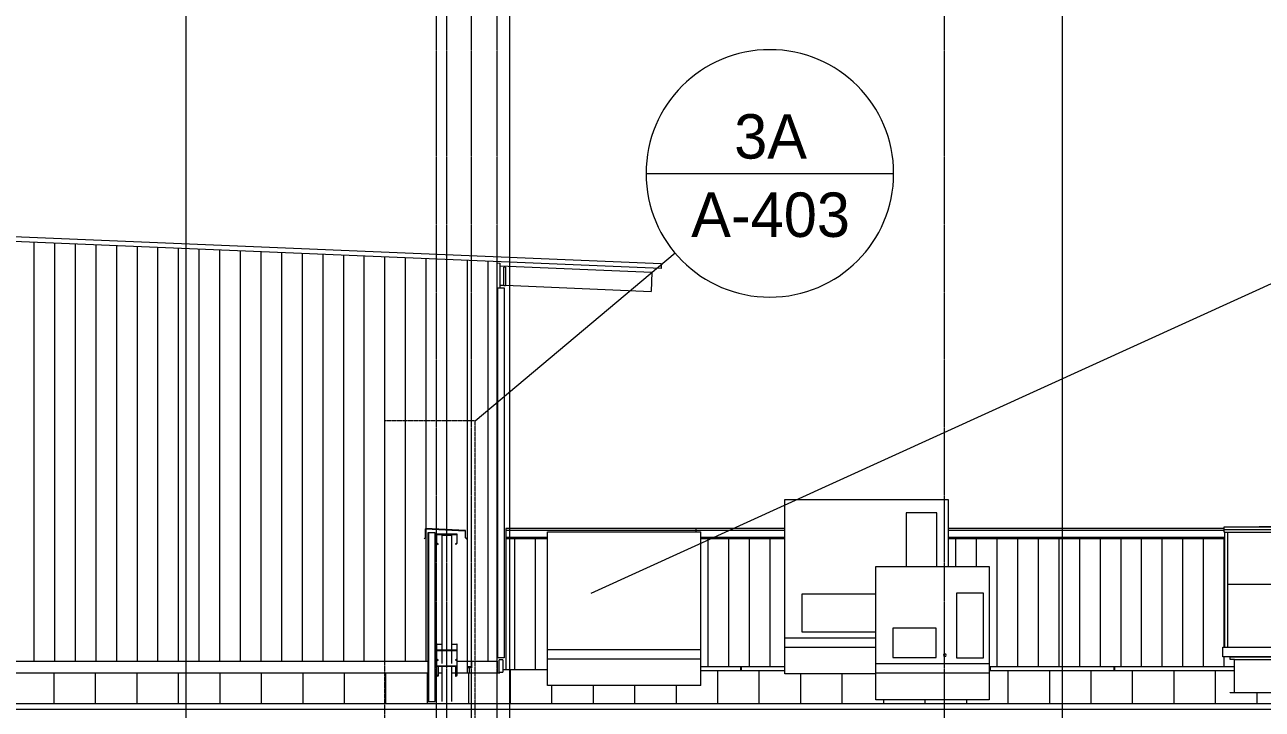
# Model space of a CAD drawing. Header units: inches. Extents: x 21386 to 98862, y -290 to 853.
# Drawn here: x 29213.7 to 29693.4, y 173.4 to 438.9 of the extents above; entities that cross this region are included whole.
import ezdxf

# ---------------------------------------------------------------- set-up
doc = ezdxf.new("R2010")
doc.units = ezdxf.units.IN
doc.header["$MEASUREMENT"] = 0
doc.linetypes.add('Dash Dot 3_16_', pattern=[0.3125, 0.1875, -0.0625, 0, -0.0625])
doc.linetypes.add('Grid Line 1_2_', pattern=[0.875, 0.5, -0.125, 0.125, -0.125])
for name, color, linetype, lineweight in [('A-ANNO-IDEN', 131, 'Continuous', 9), ('A-ANNO-SYMB', 150, 'Continuous', 9), ('A-CLNG', 13, 'Continuous', 13), ('A-GLAZ-CWMG', 51, 'Continuous', 13), ('A-ROOF', 132, 'Continuous', 13), ('A-ROOF-PATT', 132, 'Continuous', 13), ('A-WALL', 113, 'Continuous', 13), ('A-WALL-PATT', 111, 'Continuous', 25), ('G-ANNO-SYMB', 111, 'Continuous', 9), ('I-WALL', 2, 'Continuous', 13), ('M-EQPM', 50, 'Continuous', 13), ('S-BEAM', 12, 'Continuous', 13), ('S-COLS', 52, 'Continuous', 13), ('S-GRID', 1, 'Continuous', 9)]:
    doc.layers.add(name, color=color, linetype=linetype, lineweight=lineweight)
doc.styles.add('Century Gothic', font='GOTHIC.TTF', dxfattribs={"height": 17.245342})
pattern_1 = [(45, (22033.272, 107.706), (-19.007, 19.007), []), (45, (22033.272, 136.506), (-19.007, 19.007), [])]

# ---------------------------------------------------------------- blocks, each defined once
blk = doc.blocks.new('Rectangular Mullion - Profile_Polycarbonate_Upper and left-1872004-Building Section - North_South looking East _ Clinic')
at = {"layer": 'A-GLAZ-CWMG', "color": 8, "lineweight": 9}
for p, q in [((22369.8, 336.84), (22372.3, 336.84)), ((22369.8, 193.34), (22369.8, 336.84)), ((22372.3, 336.84), (22372.3, 193.34)), ((22372.3, 193.34), (22369.8, 193.34))]:
    blk.add_line(p, q, dxfattribs=at)
blk = doc.blocks.new('Girt_C - 8_D-1782471-Building Section - North_South looking East _ Clinic')
at = {"layer": 'S-BEAM', "lineweight": 9}
h = blk.add_hatch(dxfattribs=at)
h.set_pattern_fill('FP_18', color=8, style=0, pattern_type=2)
h.set_pattern_definition(pattern_1)
h.paths.add_polyline_path([(22346.63, 237.31), (22346.7, 237.4), (22346.16, 237.85), (22346.16, 241.11), (22346.05, 241.11), (22346.05, 237.8), (22346.4, 237.5)], flags=0)
h.paths.add_polyline_path([(22353.48, 237.31), (22354.05, 237.8), (22354.05, 241.11), (22353.94, 241.11), (22353.94, 237.85), (22353.41, 237.4)], flags=0)
h.paths.add_polyline_path([(22346.4, 241.19), (22353.87, 241.19), (22353.87, 241.3), (22346.24, 241.3), (22346.24, 241.19)], flags=0)
at = {"layer": 'S-BEAM', "color": 7}
for p, q in [((22346.05, 241.11), (22346.05, 237.8)), ((22346.16, 237.85), (22346.16, 241.11)), ((22353.87, 241.3), (22346.24, 241.3)), ((22346.24, 241.19), (22353.87, 241.19)), ((22353.94, 241.11), (22353.94, 237.85)), ((22354.05, 237.8), (22354.05, 241.11)), ((22346.05, 237.8), (22346.63, 237.31)), ((22346.7, 237.4), (22346.16, 237.85)), ((22346.63, 237.31), (22346.7, 237.4)), ((22353.94, 237.85), (22353.41, 237.4)), ((22353.41, 237.4), (22353.48, 237.31)), ((22353.48, 237.31), (22354.05, 237.8))]:
    blk.add_line(p, q, dxfattribs=at)
for centre, radius, start, end in [((22346.24, 241.11), 0.188, 90, 180), ((22346.24, 241.11), 0.0782, 90, 176.9576), ((22353.87, 241.11), 0.188, 0, 90), ((22353.87, 241.11), 0.0782, 2.1227, 90)]:
    blk.add_arc(centre, radius, start, end, dxfattribs=at)
blk = doc.blocks.new('Girt_C - 8_D-1779451-Building Section - North_South looking East _ Clinic')
at = {"layer": 'S-BEAM', "lineweight": 9}
h = blk.add_hatch(dxfattribs=at)
h.set_pattern_fill('FP_18', color=8, style=0, pattern_type=2)
h.set_pattern_definition(pattern_1)
h.paths.add_polyline_path([(22346.63, 186.15), (22346.7, 186.23), (22346.16, 186.68), (22346.16, 189.95), (22346.05, 189.95), (22346.05, 186.63), (22346.4, 186.34)], flags=0)
h.paths.add_polyline_path([(22353.48, 186.15), (22354.05, 186.63), (22354.05, 189.95), (22353.94, 189.95), (22353.94, 186.68), (22353.41, 186.23)], flags=0)
h.paths.add_polyline_path([(22346.4, 190.03), (22353.87, 190.03), (22353.87, 190.14), (22346.24, 190.14), (22346.24, 190.03)], flags=0)
at = {"layer": 'S-BEAM', "color": 8, "lineweight": 9}
for p, q in [((22346.05, 198.49), (22346.05, 196.11)), ((22346.24, 198.67), (22348.1, 198.67)), ((22352, 198.67), (22353.87, 198.67)), ((22354.05, 196.11), (22354.05, 198.49)), ((22346.05, 192.8), (22346.05, 189.95)), ((22354.05, 189.95), (22354.05, 192.8)), ((22346.16, 190.12), (22346.16, 189.95)), ((22346.16, 189.95), (22346.16, 190.12)), ((22346.7, 190.03), (22346.7, 186.23)), ((22353.41, 190.03), (22353.41, 186.23)), ((22353.94, 190.12), (22353.94, 189.95)), ((22353.94, 190.12), (22353.94, 189.95))]:
    blk.add_line(p, q, dxfattribs=at)
at = {"layer": 'S-BEAM', "color": 7}
for p, q in [((22346.05, 189.95), (22346.05, 186.63)), ((22346.16, 186.68), (22346.16, 189.95)), ((22353.87, 190.14), (22346.24, 190.14)), ((22346.24, 190.03), (22353.87, 190.03)), ((22353.94, 189.95), (22353.94, 186.68)), ((22354.05, 186.63), (22354.05, 189.95)), ((22346.05, 186.63), (22346.63, 186.15)), ((22346.7, 186.23), (22346.16, 186.68)), ((22346.63, 186.15), (22346.7, 186.23)), ((22353.94, 186.68), (22353.41, 186.23)), ((22353.41, 186.23), (22353.48, 186.15)), ((22353.48, 186.15), (22354.05, 186.63))]:
    blk.add_line(p, q, dxfattribs=at)
at = {"layer": 'S-BEAM', "color": 7, "flags": 128}
for points in [[(22346.24, 190.14), (22346.17, 190.12), (22346.11, 190.08), (22346.07, 190.02), (22346.05, 189.95)], [(22346.16, 189.95), (22346.17, 189.99), (22346.2, 190.02), (22346.24, 190.03)], [(22354.05, 189.95), (22354.04, 190.02), (22354, 190.08), (22353.94, 190.12), (22353.87, 190.14)], [(22353.87, 190.03), (22353.9, 190.02), (22353.93, 189.99), (22353.94, 189.95)]]:
    blk.add_lwpolyline(points, dxfattribs=at)
at = {"layer": 'S-BEAM', "color": 8, "lineweight": 9}
for centre, start_param, end_param in [((22346.24, 198.49), 1.570796, 3.141593), ((22353.87, 198.49), 0, 1.570796)]:
    blk.add_ellipse(centre, major_axis=(0.188, 0), ratio=0.999133, start_param=start_param, end_param=end_param, dxfattribs=at)
blk = doc.blocks.new('Carrier_48TC_Standard_Efficiency_Gas_Heat_Electric_Cooling_Packaged_Rooftop_Unit_3_to_15_nominal_tons - 15 ton 48TC__16-873539-Building Section - North_South looking East _ Clinic')
at = {"layer": 'M-EQPM', "color": 8, "lineweight": 9}
for p, q in [((22481.05, 254.7), (22544.43, 254.7)), ((22481.05, 197.33), (22481.05, 254.7)), ((22544.43, 254.7), (22544.43, 228.71)), ((22540.05, 249.58), (22528.18, 249.58)), ((22528.18, 249.58), (22528.18, 228.71)), ((22540.05, 228.71), (22540.05, 249.58)), ((22516.37, 218.08), (22487.68, 218.08)), ((22487.68, 218.08), (22487.68, 203.45)), ((22487.68, 203.45), (22516.37, 203.45)), ((22481.05, 201.08), (22516.37, 201.08)), ((22481.05, 187.08), (22481.05, 201.08)), ((22516.37, 197.33), (22481.05, 197.33)), ((22516.37, 187.08), (22481.05, 187.08))]:
    blk.add_line(p, q, dxfattribs=at)
blk = doc.blocks.new('Carrier_48TC_Standard_Efficiency_Gas_Heat_Electric_Cooling_Packaged_Rooftop_Unit_3_to_15_nominal_tons - 6 ton 48TC__07-1350223-Building Section - North_South looking East _ Clinic')
at = {"layer": 'M-EQPM', "color": 8, "lineweight": 9}
for p, q in [((22516.37, 228.71), (22560.37, 228.71)), ((22516.37, 187.33), (22516.37, 228.71)), ((22560.37, 228.71), (22560.37, 187.33)), ((22558.12, 218.46), (22547.62, 218.46)), ((22547.62, 218.46), (22547.62, 193.33)), ((22558.12, 193.33), (22558.12, 218.46)), ((22539.74, 204.83), (22522.99, 204.83)), ((22522.99, 204.83), (22522.99, 193.46)), ((22539.74, 193.46), (22539.74, 204.83)), ((22522.99, 193.46), (22539.74, 193.46)), ((22547.62, 193.33), (22558.12, 193.33)), ((22516.37, 191.08), (22560.37, 191.08)), ((22516.37, 177.08), (22516.37, 191.08)), ((22560.37, 187.33), (22516.37, 187.33)), ((22560.37, 191.08), (22560.37, 177.08)), ((22560.37, 177.08), (22516.37, 177.08))]:
    blk.add_line(p, q, dxfattribs=at)
for start, end in [(0, 180), (180, 0)]:
    blk.add_arc((22543.12, 194.33), 0.523, start, end, dxfattribs=at)
blk = doc.blocks.new('Carrier_48TC_Standard_Efficiency_Gas_Heat_Electric_Cooling_Packaged_Rooftop_Unit_3_to_15_nominal_tons - 10 ton 48TC__12-1646492-Building Section - North_South looking East _ Clinic')
at = {"layer": 'M-EQPM', "color": 8, "lineweight": 9}
for p, q in [((22389.05, 242.23), (22448.55, 242.23)), ((22389.05, 192.85), (22389.05, 242.23)), ((22448.55, 192.85), (22448.55, 242.23)), ((22389.05, 196.6), (22448.55, 196.6)), ((22389.05, 182.6), (22389.05, 196.6)), ((22448.55, 192.85), (22389.05, 192.85)), ((22448.55, 182.6), (22448.55, 196.6)), ((22448.55, 182.6), (22389.05, 182.6))]:
    blk.add_line(p, q, dxfattribs=at)
blk = doc.blocks.new('Girt_C - 8_D-1783450-Building Section - North_South looking East _ Clinic')
at = {"layer": 'S-BEAM', "lineweight": 9}
h = blk.add_hatch(dxfattribs=at)
h.set_pattern_fill('FP_18', color=8, style=0, pattern_type=2)
h.set_pattern_definition(pattern_1)
h.paths.add_polyline_path([(22346.63, 192.31), (22346.7, 192.4), (22346.16, 192.85), (22346.16, 196.11), (22346.05, 196.11), (22346.05, 192.8), (22346.4, 192.5)], flags=0)
h.paths.add_polyline_path([(22353.48, 192.31), (22354.05, 192.8), (22354.05, 196.11), (22353.94, 196.11), (22353.94, 192.85), (22353.41, 192.4)], flags=0)
h.paths.add_polyline_path([(22346.4, 196.19), (22353.87, 196.19), (22353.87, 196.3), (22346.24, 196.3), (22346.24, 196.19)], flags=0)
at = {"layer": 'S-BEAM', "color": 7}
for p, q in [((22346.05, 196.11), (22346.05, 192.8)), ((22346.05, 192.8), (22346.63, 192.31)), ((22346.16, 192.85), (22346.16, 196.11)), ((22346.7, 192.4), (22346.16, 192.85)), ((22353.87, 196.3), (22346.24, 196.3)), ((22346.24, 196.19), (22353.87, 196.19)), ((22346.63, 192.31), (22346.7, 192.4)), ((22353.94, 192.85), (22353.41, 192.4)), ((22353.41, 192.4), (22353.48, 192.31)), ((22353.48, 192.31), (22354.05, 192.8)), ((22353.94, 196.11), (22353.94, 192.85)), ((22354.05, 192.8), (22354.05, 196.11))]:
    blk.add_line(p, q, dxfattribs=at)
for centre, radius, start, end in [((22346.24, 196.11), 0.188, 90, 180), ((22346.24, 196.11), 0.0782, 90, 176.9576), ((22353.87, 196.11), 0.188, 0, 90), ((22353.87, 196.11), 0.0782, 2.1227, 90)]:
    blk.add_arc(centre, radius, start, end, dxfattribs=at)
blk = doc.blocks.new('Girt_Z - 10_D-1255199-Building Section - North_South looking East _ Clinic')
at = {"layer": 'S-BEAM', "color": 8, "lineweight": 9}
for p, q in [((22359.55, 192), (22359.55, 189.92)), ((22358.05, 189.92), (22359.55, 189.92)), ((22359.55, 189.44), (22358.05, 189.44)), ((22359.55, 189.92), (22359.55, 189.44))]:
    blk.add_line(p, q, dxfattribs=at)
blk = doc.blocks.new('Dimension Lumber - 5_5 x 7_5 Glulam-1730092-Building Section - North_South looking East _ Clinic')
at = {"layer": 'S-BEAM', "color": 8, "lineweight": 9}
for p, q in [((22370.68, 345.44), (22429.52, 342.98)), ((22429.52, 342.98), (22429.21, 335.49)), ((22370.68, 337.93), (22372.18, 337.87)), ((22372.8, 337.84), (22429.21, 335.49))]:
    blk.add_line(p, q, dxfattribs=at)
blk = doc.blocks.new('AHU-Rooftop-Carrier 48TC 15-28 ton - TC017-1749339-Building Section - North_South looking East _ Clinic')
at = {"layer": 'M-EQPM', "color": 8, "lineweight": 9}
for p, q in [((22651.4, 243.08), (22651.4, 244.08)), ((22651.4, 244.08), (22736.83, 244.08)), ((22651.4, 242.08), (22651.4, 243.08)), ((22651.4, 243.08), (22736.83, 243.08)), ((22651.65, 242.08), (22651.4, 242.08)), ((22651.65, 242.08), (22736.58, 242.08)), ((22651.65, 197.46), (22651.65, 242.08)), ((22652.65, 242.08), (22652.65, 197.46)), ((22664.93, 244.21), (22670.93, 244.21)), ((22664.93, 244.08), (22664.93, 244.21)), ((22670.93, 244.21), (22670.93, 244.08)), ((22691.12, 244.21), (22697.12, 244.21)), ((22691.12, 244.08), (22691.12, 244.21)), ((22697.12, 244.21), (22697.12, 244.08)), ((22717.3, 244.21), (22723.3, 244.21)), ((22717.3, 244.08), (22717.3, 244.21)), ((22723.3, 244.21), (22723.3, 244.08)), ((22724.93, 242.08), (22724.93, 197.46)), ((22725.93, 242.08), (22725.93, 197.46)), ((22735.58, 242.08), (22735.58, 197.46)), ((22736.83, 242.08), (22736.58, 242.08)), ((22736.58, 242.08), (22736.58, 197.46)), ((22736.83, 244.08), (22736.83, 243.08)), ((22736.83, 243.08), (22736.83, 242.08)), ((22652.65, 221.96), (22724.93, 221.96)), ((22736.58, 213.33), (22740.46, 213.33)), ((22740.46, 213.33), (22739.71, 210.33)), ((22739.71, 210.33), (22736.58, 210.33)), ((22736.58, 210.08), (22737.46, 210.08)), ((22740.46, 207.08), (22736.58, 207.08)), ((22737.46, 210.08), (22740.46, 207.08)), ((22650.93, 193.71), (22650.93, 197.46)), ((22650.93, 197.46), (22651.65, 197.46)), ((22651.65, 197.46), (22736.58, 197.46)), ((22736.58, 197.46), (22737.3, 197.46)), ((22737.3, 197.46), (22737.3, 193.71)), ((22737.3, 193.71), (22650.93, 193.71)), ((22653.8, 193.71), (22734.43, 193.71)), ((22653.8, 192.71), (22653.8, 193.71)), ((22655.43, 192.71), (22653.8, 192.71)), ((22655.43, 192.71), (22732.8, 192.71)), ((22655.43, 179.83), (22655.43, 192.71)), ((22734.43, 192.71), (22732.8, 192.71)), ((22732.8, 192.71), (22732.8, 179.83)), ((22734.43, 193.71), (22734.43, 192.71)), ((22653.8, 179.71), (22653.8, 179.83)), ((22653.8, 179.83), (22655.43, 179.83)), ((22734.43, 179.71), (22653.8, 179.71)), ((22655.43, 179.83), (22732.8, 179.83)), ((22732.8, 179.83), (22734.43, 179.83)), ((22734.43, 179.83), (22734.43, 179.71))]:
    blk.add_line(p, q, dxfattribs=at)
for centre, radius in [((22732.55, 239.08), 0.438), ((22732.55, 203.08), 1.81)]:
    blk.add_circle(centre, radius, dxfattribs=at)
blk = doc.blocks.new('Section - Callout Head-19020-Building Section - North_South looking East _ Clinic')
at = {"layer": 'A-ANNO-SYMB'}
blk.add_line((22898.15, 310.91), (22994.15, 310.91), dxfattribs=at)
for start, end in [(0, 180), (180, 360)]:
    blk.add_arc((22946.15, 310.91), 48, start, end, dxfattribs=at)

msp = doc.modelspace()

# ---------------------------------------------------------------- hatches: boundary and pattern name
at = {"layer": 'A-ROOF-PATT', "lineweight": 9}
h = msp.add_hatch(dxfattribs=at)
h.set_pattern_fill('FP_23', color=8, style=0, pattern_type=2)
h.set_pattern_definition([(90, (180.953, -760.156), (-16.082, 1e-15), [])])
h.paths.add_polyline_path([(27916.31, 175.44), (29813.06, 175.46), (29813.06, 188.22), (29760.06, 188.22), (29760.06, 179.83), (29761.69, 179.83), (29761.69, 179.71), (29681.06, 179.71), (29681.06, 179.83), (29682.69, 179.83), (29682.69, 188.22), (29587.63, 188.22), (29587.63, 177.08), (29543.63, 177.08), (29543.63, 187.08), (29508.31, 187.08), (29508.31, 188.22), (29475.81, 188.15), (29475.81, 182.6), (29416.31, 182.6), (29416.31, 188.72), (29399.06, 188.71), (29399.06, 187.71), (29397.81, 187.71), (29397.81, 187.44), (29381.31, 187.44), (29381.31, 186.63), (29380.74, 186.15), (29380.67, 186.23), (29380.67, 187.44), (29379.26, 187.44), (29379.24, 176.41), (29378.18, 176.35), (29375.36, 176.41), (29375.36, 187.44), (29373.96, 187.44), (29373.89, 186.15), (29373.31, 186.68), (29373.31, 187.44), (29372.81, 187.44), (29372.81, 176.44), (29370, 176.44), (29370, 187.44), (28149.06, 187.45), (28149.06, 187.6), (27916.31, 187.6), (27916.31, 183.85)], flags=0)
at = {"layer": 'A-WALL-PATT', "lineweight": 9}
h = msp.add_hatch(dxfattribs=at)
h.set_pattern_fill('FP_28', color=8, style=0, pattern_type=2)
h.set_pattern_definition([(90, (22305.319, 0), (-8, 5e-16), [])])
h.paths.add_polyline_path([(28149.06, 192), (29370, 192), (29370, 241.75), (29372.81, 241.75), (29372.81, 192), (29373.31, 192), (29373.37, 198.62), (29373.66, 198.67), (29375.36, 198.67), (29375.36, 240.83), (29379.26, 240.83), (29379.26, 198.67), (29381.26, 198.62), (29381.31, 198.49), (29381.31, 192), (29396.81, 192), (29396.81, 346.98), (28412.19, 388.01), (28412.19, 238.94), (28149.06, 238.94), (28149.06, 193.61)], flags=0)
h.paths.add_polyline_path([(29373.89, 237.31), (29373.31, 237.85), (29373.31, 241.11), (29373.42, 241.11), (29373.5, 237.78), (29373.96, 237.4)], flags=0)
h.paths.add_polyline_path([(29380.74, 237.31), (29380.67, 237.4), (29381.2, 237.85), (29381.2, 241.11), (29381.31, 241.11), (29381.31, 237.8), (29381.03, 237.56)], flags=0)
h.paths.add_polyline_path([(29368.55, 239.46), (29368.55, 239.54), (29369, 240), (29369.07, 243.5), (29384.5, 242.63), (29384.53, 239.97), (29384.44, 240), (29384.44, 242.63), (29369.06, 243.43), (29369, 239.91)], flags=0)
h.paths.add_polyline_path([(29378.21, 241.19), (29373.5, 241.19), (29373.5, 241.3), (29381.13, 241.3), (29381.13, 241.19), (29378.21, 241.19)], flags=0)
h = msp.add_hatch(dxfattribs=at)
h.set_pattern_fill('FP_29', color=8, style=0, pattern_type=2)
h.set_pattern_definition([(90, (22446.678, 146.25), (-8, 5e-16), [])])
h.paths.add_polyline_path([(29475.81, 190), (29508.31, 190), (29508.31, 239.46), (29475.81, 239.46), (29475.81, 193.61)], flags=0)
h.paths.add_polyline_path([(29809.39, 190), (29813.06, 190), (29813.06, 242.2), (29811.44, 242.2), (29811.38, 239.91), (29810.83, 239.46), (29763.85, 239.46), (29763.85, 213.33), (29767.72, 213.33), (29766.97, 210.33), (29763.85, 210.33), (29763.85, 210.08), (29764.72, 210.08), (29767.72, 207.08), (29763.85, 207.08), (29763.85, 197.46), (29764.56, 197.46), (29764.56, 193.71), (29761.69, 193.71), (29761.69, 192.71), (29760.06, 192.71), (29760.06, 190), (29790.02, 190)], flags=0)
h.paths.add_polyline_path([(29682.69, 190), (29682.69, 192.71), (29681.06, 192.71), (29681.06, 193.71), (29678.19, 193.71), (29678.19, 197.46), (29678.91, 197.46), (29678.91, 239.46), (29571.69, 239.46), (29571.69, 228.71), (29587.63, 228.71), (29587.63, 190), (29681.06, 190)], flags=0)
h = msp.add_hatch(dxfattribs=at)
h.set_pattern_fill('FP_24', color=8, style=0, pattern_type=2)
h.set_pattern_definition([(270, (23131.654, 100.524), (8, 5e-16), [])])
h.paths.add_polyline_path([(29402.71, 188.72), (29416.31, 188.72), (29416.31, 239.46), (29400.19, 239.46), (29400.19, 188.72)], flags=0)
h = msp.add_hatch(dxfattribs=at)
h.set_pattern_fill('FP_27', color=8, style=0, pattern_type=2)
h.set_pattern_definition([(90, (23719.17, -1108), (-193, -193), [48, -145]), (180, (23719.17, -1108), (-2e-14, -193), [96, -97]), (270, (23623.17, -1060), (-193, -193), [48, -145]), (180, (23719.17, -1060), (-2e-14, -193), [96, -97]), (270, (23622.67, -1060), (-193, -193), [48, -145]), (180, (23622.67, -1060), (-2e-14, -193), [96, -97]), (90, (23526.67, -1108), (-193, -193), [48, -145]), (180, (23622.67, -1108), (-2e-14, -193), [96, -97]), (90, (23671.42, -1059.75), (-193, -193), [48, -145]), (180, (23719.54, -1059.75), (-2e-14, -193), [48.125, -144.875]), (180, (23719.54, -1011.75), (-2e-14, -193), [48.125, -144.875]), (90, (23574.92, -1059.75), (-193, -193), [48, -145]), (180, (23670.92, -1059.75), (-2e-14, -193), [96, -97]), (270, (23670.92, -1011.75), (-193, -193), [48, -145]), (180, (23670.92, -1011.75), (-2e-14, -193), [96, -97]), (180, (23574.42, -1059.75), (-2e-14, -193), [48, -145]), (270, (23574.42, -1011.75), (-193, -193), [48, -145]), (180, (23574.42, -1011.75), (-2e-14, -193), [48, -145]), (90, (23719.17, -1011.5), (-193, -193), [48, -145]), (180, (23719.17, -1011.5), (-2e-14, -193), [96, -97]), (270, (23623.17, -963.5), (-193, -193), [48, -145]), (180, (23719.17, -963.5), (-2e-14, -193), [96, -97]), (270, (23622.67, -963.5), (-193, -193), [48, -145]), (180, (23622.67, -963.5), (-2e-14, -193), [96, -97]), (90, (23526.67, -1011.5), (-193, -193), [48, -145]), (180, (23622.67, -1011.5), (-2e-14, -193), [96, -97]), (90, (23671.42, -963.25), (-193, -193), [48, -145]), (180, (23719.54, -963.25), (-2e-14, -193), [48.125, -144.875]), (180, (23719.54, -915.25), (-2e-14, -193), [48.125, -144.875]), (90, (23574.92, -963.25), (-193, -193), [48, -145]), (180, (23670.92, -963.25), (-2e-14, -193), [96, -97]), (270, (23670.92, -915.25), (-193, -193), [48, -145]), (180, (23670.92, -915.25), (-2e-14, -193), [96, -97]), (180, (23574.42, -963.25), (-2e-14, -193), [48, -145]), (270, (23574.42, -915.25), (-193, -193), [48, -145]), (180, (23574.42, -915.25), (-2e-14, -193), [48, -145])])
h.paths.add_polyline_path([(29386.81, 187.44), (29396.81, 187.44), (29396.81, 192), (29386.81, 192), (29386.81, 189.44), (29386.06, 189.44), (29386.06, 187.44)], flags=0)
h = msp.add_hatch(dxfattribs=at)
h.set_pattern_fill('FP_34', color=8, style=0, pattern_type=2)
h.set_pattern_definition([(180, (23726.418, -1108.25), (-1e-15, -8), [])])
h.paths.add_polyline_path([(29397.56, 187.44), (29397.81, 187.44), (29397.81, 187.71), (29399.06, 187.71), (29399.06, 192.49), (29397.56, 192.49), (29397.56, 187.71)], flags=0)
h = msp.add_hatch(dxfattribs=at)
h.set_pattern_fill('FP_31', color=8, style=0, pattern_type=2)
h.set_pattern_definition([(0, (22446.93, 146.62), (-193, 193), [48, -145]), (90, (22446.93, 146.62), (-193, 1e-14), [96, -97]), (180, (22494.93, 242.62), (-193, 193), [48, -145]), (90, (22494.93, 146.62), (-193, 1e-14), [96, -97]), (180, (22494.93, 243.12), (-193, 193), [48, -145]), (90, (22494.93, 243.12), (-193, 1e-14), [96, -97]), (0, (22446.93, 339.12), (-193, 193), [48, -145]), (90, (22446.93, 243.12), (-193, 1e-14), [96, -97]), (0, (22495.18, 194.38), (-193, 193), [48, -145]), (90, (22495.18, 146.25), (-193, 1e-14), [48.125, -144.875]), (90, (22543.18, 146.25), (-193, 1e-14), [48.125, -144.875]), (0, (22495.18, 290.88), (-193, 193), [48, -145]), (90, (22495.18, 194.88), (-193, 1e-14), [96, -97]), (180, (22543.18, 194.88), (-193, 193), [48, -145]), (90, (22543.18, 194.88), (-193, 1e-14), [96, -97]), (90, (22495.18, 291.38), (-193, 1e-14), [48, -145]), (180, (22543.18, 291.38), (-193, 193), [48, -145]), (90, (22543.18, 291.38), (-193, 1e-14), [48, -145]), (0, (22543.43, 146.62), (-193, 193), [48, -145]), (90, (22543.43, 146.62), (-193, 1e-14), [96, -97]), (180, (22591.43, 242.62), (-193, 193), [48, -145]), (90, (22591.43, 146.62), (-193, 1e-14), [96, -97]), (180, (22591.43, 243.12), (-193, 193), [48, -145]), (90, (22591.43, 243.12), (-193, 1e-14), [96, -97]), (0, (22543.43, 339.12), (-193, 193), [48, -145]), (90, (22543.43, 243.12), (-193, 1e-14), [96, -97]), (0, (22591.68, 194.38), (-193, 193), [48, -145]), (90, (22591.68, 146.25), (-193, 1e-14), [48.125, -144.875]), (90, (22639.68, 146.25), (-193, 1e-14), [48.125, -144.875]), (0, (22591.68, 290.88), (-193, 193), [48, -145]), (90, (22591.68, 194.88), (-193, 1e-14), [96, -97]), (180, (22639.68, 194.88), (-193, 193), [48, -145]), (90, (22639.68, 194.88), (-193, 1e-14), [96, -97]), (90, (22591.68, 291.38), (-193, 1e-14), [48, -145]), (180, (22639.68, 291.38), (-193, 193), [48, -145]), (90, (22639.68, 291.38), (-193, 1e-14), [48, -145])])
h.paths.add_polyline_path([(29679.63, 160.43), (29679.63, 162.17), (29637.65, 162.17), (29673.83, 160.67)], flags=0)
h.paths.add_polyline_path([(29508.31, 188.22), (29508.31, 190), (29475.81, 189.98), (29475.81, 188.22), (29480.17, 188.22)], flags=0)
h.paths.add_polyline_path([(29587.63, 188.22), (29682.69, 188.22), (29682.69, 190), (29587.63, 190), (29587.63, 188.69)], flags=0)
h.paths.add_polyline_path([(29790.02, 188.22), (29813.06, 188.22), (29813.06, 190), (29760.06, 190), (29760.06, 188.22)], flags=0)

# ---------------------------------------------------------------- linework, layer by layer
at = {"layer": 'A-ANNO-IDEN', "color": 153}
msp.add_line((29433.31, 218.44), (30094.99, 519.9), dxfattribs=at)
at = {"layer": 'A-ANNO-SYMB'}
msp.add_line((29388.24, 285.25), (29465.79, 350.38), dxfattribs=at)
at = {"layer": 'A-ANNO-SYMB', "linetype": 'Dash Dot 3_16_'}
for p, q in [((29353.11, 285.25), (29353.11, -49.73)), ((29388.24, 285.25), (29353.11, 285.25)), ((29388.24, -49.73), (29388.24, 285.25))]:
    msp.add_line(p, q, dxfattribs=at)
at = {"layer": 'A-CLNG', "color": 8, "lineweight": 9}
for p, q in [((29396.81, 346.52), (29397.94, 346.48)), ((29397.94, 336.84), (29397.94, 346.48)), ((29397.06, 335.25), (29396.81, 335.26))]:
    msp.add_line(p, q, dxfattribs=at)
at = {"layer": 'A-ROOF', "color": 8, "lineweight": 9}
for p, q in [((28147.71, 401.03), (29460.36, 346.34)), ((29460.36, 344.34), (28147.71, 399.03)), ((29460.36, 346.34), (29460.36, 344.34)), ((28150.56, 187.44), (29370, 187.44)), ((29372.81, 187.44), (29373.31, 187.44)), ((29373.96, 187.44), (29375.36, 187.44)), ((29379.26, 187.44), (29380.67, 187.44)), ((29381.31, 187.44), (29397.81, 187.44)), ((29397.81, 187.71), (29397.81, 187.44)), ((29416.31, 188.72), (29399.06, 188.72)), ((29508.31, 188.22), (29475.81, 188.22)), ((29682.69, 188.22), (29587.63, 188.22))]:
    msp.add_line(p, q, dxfattribs=at)
at = {"layer": 'A-ROOF', "color": 7}
for p, q in [((29813.06, 175.44), (27916.31, 175.44)), ((27916.31, 173.43), (29813.81, 173.43))]:
    msp.add_line(p, q, dxfattribs=at)
at = {"layer": 'A-WALL', "color": 8, "lineweight": 9}
for p, q in [((29396.81, 192), (29396.81, 346.98)), ((29400.19, 243.5), (29400.19, 188.7)), ((29508.31, 243.5), (29400.19, 243.5)), ((29508.31, 242.69), (29400.19, 242.69)), ((29416.31, 240), (29400.19, 240)), ((29473.94, 242.23), (29473.94, 243.5)), ((29508.31, 240), (29475.81, 240)), ((29678.66, 243.5), (29571.69, 243.5)), ((29678.66, 242.69), (29571.69, 242.69)), ((29678.91, 240), (29571.69, 240)), ((29416.31, 239.5), (29400.19, 239.5)), ((29416.31, 239.46), (29400.19, 239.46)), ((29508.31, 239.5), (29475.81, 239.5)), ((29508.31, 239.46), (29475.81, 239.46)), ((29678.91, 239.5), (29571.69, 239.5)), ((29678.91, 239.46), (29571.69, 239.46)), ((28149.06, 192), (29370, 192)), ((29372.81, 192), (29373.34, 192)), ((29381.29, 192), (29396.81, 192)), ((29396.81, 192), (29396.81, 187.43)), ((29397.56, 187.44), (29397.56, 192.49)), ((29399.06, 192.49), (29397.56, 192.49)), ((29399.06, 192.49), (29399.06, 187.71)), ((29386.06, 187.44), (29386.06, 189.44)), ((29475.81, 190), (29508.31, 190)), ((29587.63, 190), (29682.69, 190))]:
    msp.add_line(p, q, dxfattribs=at)
at = {"layer": 'A-WALL', "color": 7}
for p, q in [((29369, 240), (29368.5, 239.5)), ((29368.55, 239.46), (29369.06, 239.97)), ((29384.5, 242.69), (29369, 243.5)), ((29369, 243.5), (29369, 240)), ((29369.06, 239.97), (29369.06, 243.43)), ((29369.06, 243.43), (29384.44, 242.63)), ((29372.81, 241.75), (29370, 241.75)), ((29370, 241.75), (29370, 176.44)), ((29370.31, 176.44), (29370.31, 241.75)), ((29372.81, 176.44), (29372.81, 241.75)), ((29384.44, 242.63), (29384.44, 239.97)), ((29384.44, 239.97), (29384.96, 239.46)), ((29384.5, 240), (29384.5, 242.69)), ((29385, 239.5), (29384.5, 240)), ((29368.5, 239.5), (29368.55, 239.46)), ((29384.96, 239.46), (29385, 239.5)), ((29370, 176.44), (29372.81, 176.44))]:
    msp.add_line(p, q, dxfattribs=at)
at = {"layer": 'G-ANNO-SYMB'}
for p, q in [((29276.09, 545.16), (29276.09, -79.66)), ((29401.62, 545.16), (29401.62, -79.66)), ((29615.89, 545.16), (29615.89, -79.66))]:
    msp.add_line(p, q, dxfattribs=at)
at = {"layer": 'I-WALL', "color": 8, "lineweight": 9}
for p, q in [((29399.44, 337.62), (29399.44, 344.87)), ((29400.07, 344.87), (29399.44, 344.87)), ((29400.07, 344.87), (29400.07, 337.62)), ((29400.07, 337.62), (29399.44, 337.62)), ((29385.31, 187.44), (29385.31, 192))]:
    msp.add_line(p, q, dxfattribs=at)
at = {"layer": 'S-COLS', "color": 8, "lineweight": 9}
for p, q in [((29375.31, 240.83), (29375.31, 196.3)), ((29377.31, 240.83), (29375.36, 240.83)), ((29379.26, 240.83), (29377.31, 240.83)), ((29379.31, 196.3), (29379.31, 240.83)), ((29375.31, 196.19), (29375.31, 191.07)), ((29379.31, 191.07), (29379.31, 196.19)), ((29375.31, 190.03), (29375.31, 176.37)), ((29379.31, 176.37), (29379.31, 190.03))]:
    msp.add_line(p, q, dxfattribs=at)
at = {"layer": 'S-GRID', "linetype": 'Grid Line 1_2_'}
for p, q in [((29373.31, -132.76), (29373.31, 738.66)), ((29377.31, -132.76), (29377.31, 738.66)), ((29386.81, -132.76), (29386.81, 738.66)), ((29386.81, -132.76), (29386.81, 738.66)), ((29396.81, -132.76), (29396.81, 738.66)), ((29570.31, -132.76), (29570.31, 738.66)), ((29570.31, -132.76), (29570.31, 738.66))]:
    msp.add_line(p, q, dxfattribs=at)

# ---------------------------------------------------------------- block references
at = {"layer": 'A-ANNO-SYMB'}
msp.add_blockref('Section - Callout Head-19020-Building Section - North_South looking East _ Clinic', (6556.39, 70.34), dxfattribs=at)
at = {"layer": 'A-GLAZ-CWMG', "color": 8, "lineweight": 9}
msp.add_blockref('Rectangular Mullion - Profile_Polycarbonate_Upper and left-1872004-Building Section - North_South looking East _ Clinic', (7027.26, 0), dxfattribs=at)
at = {"layer": 'M-EQPM', "color": 8, "lineweight": 9}
for name in ['Carrier_48TC_Standard_Efficiency_Gas_Heat_Electric_Cooling_Packaged_Rooftop_Unit_3_to_15_nominal_tons - 15 ton 48TC__16-873539-Building Section - North_South looking East _ Clinic', 'Carrier_48TC_Standard_Efficiency_Gas_Heat_Electric_Cooling_Packaged_Rooftop_Unit_3_to_15_nominal_tons - 10 ton 48TC__12-1646492-Building Section - North_South looking East _ Clinic', 'AHU-Rooftop-Carrier 48TC 15-28 ton - TC017-1749339-Building Section - North_South looking East _ Clinic', 'Carrier_48TC_Standard_Efficiency_Gas_Heat_Electric_Cooling_Packaged_Rooftop_Unit_3_to_15_nominal_tons - 6 ton 48TC__07-1350223-Building Section - North_South looking East _ Clinic']:
    msp.add_blockref(name, (7027.26, 0), dxfattribs=at)
at = {"layer": 'S-BEAM', "color": 8, "lineweight": 9}
for name in ['Dimension Lumber - 5_5 x 7_5 Glulam-1730092-Building Section - North_South looking East _ Clinic', 'Girt_C - 8_D-1782471-Building Section - North_South looking East _ Clinic', 'Girt_C - 8_D-1779451-Building Section - North_South looking East _ Clinic', 'Girt_C - 8_D-1783450-Building Section - North_South looking East _ Clinic', 'Girt_Z - 10_D-1255199-Building Section - North_South looking East _ Clinic']:
    msp.add_blockref(name, (7027.26, 0), dxfattribs=at)

# ---------------------------------------------------------------- texts
at = {"layer": 'A-ANNO-SYMB', "char_height": 17.245, "attachment_point": 2, "line_spacing_factor": 0.984117, "style": 'Century Gothic'}
for s, insert, width in [('3A', (29502.82, 404.23), 36.936), ('A-403', (29502.82, 373.85), 77.76)]:
    msp.add_mtext(s, dxfattribs=dict(at, insert=insert, width=width))

doc.saveas('drawing.dxf')
